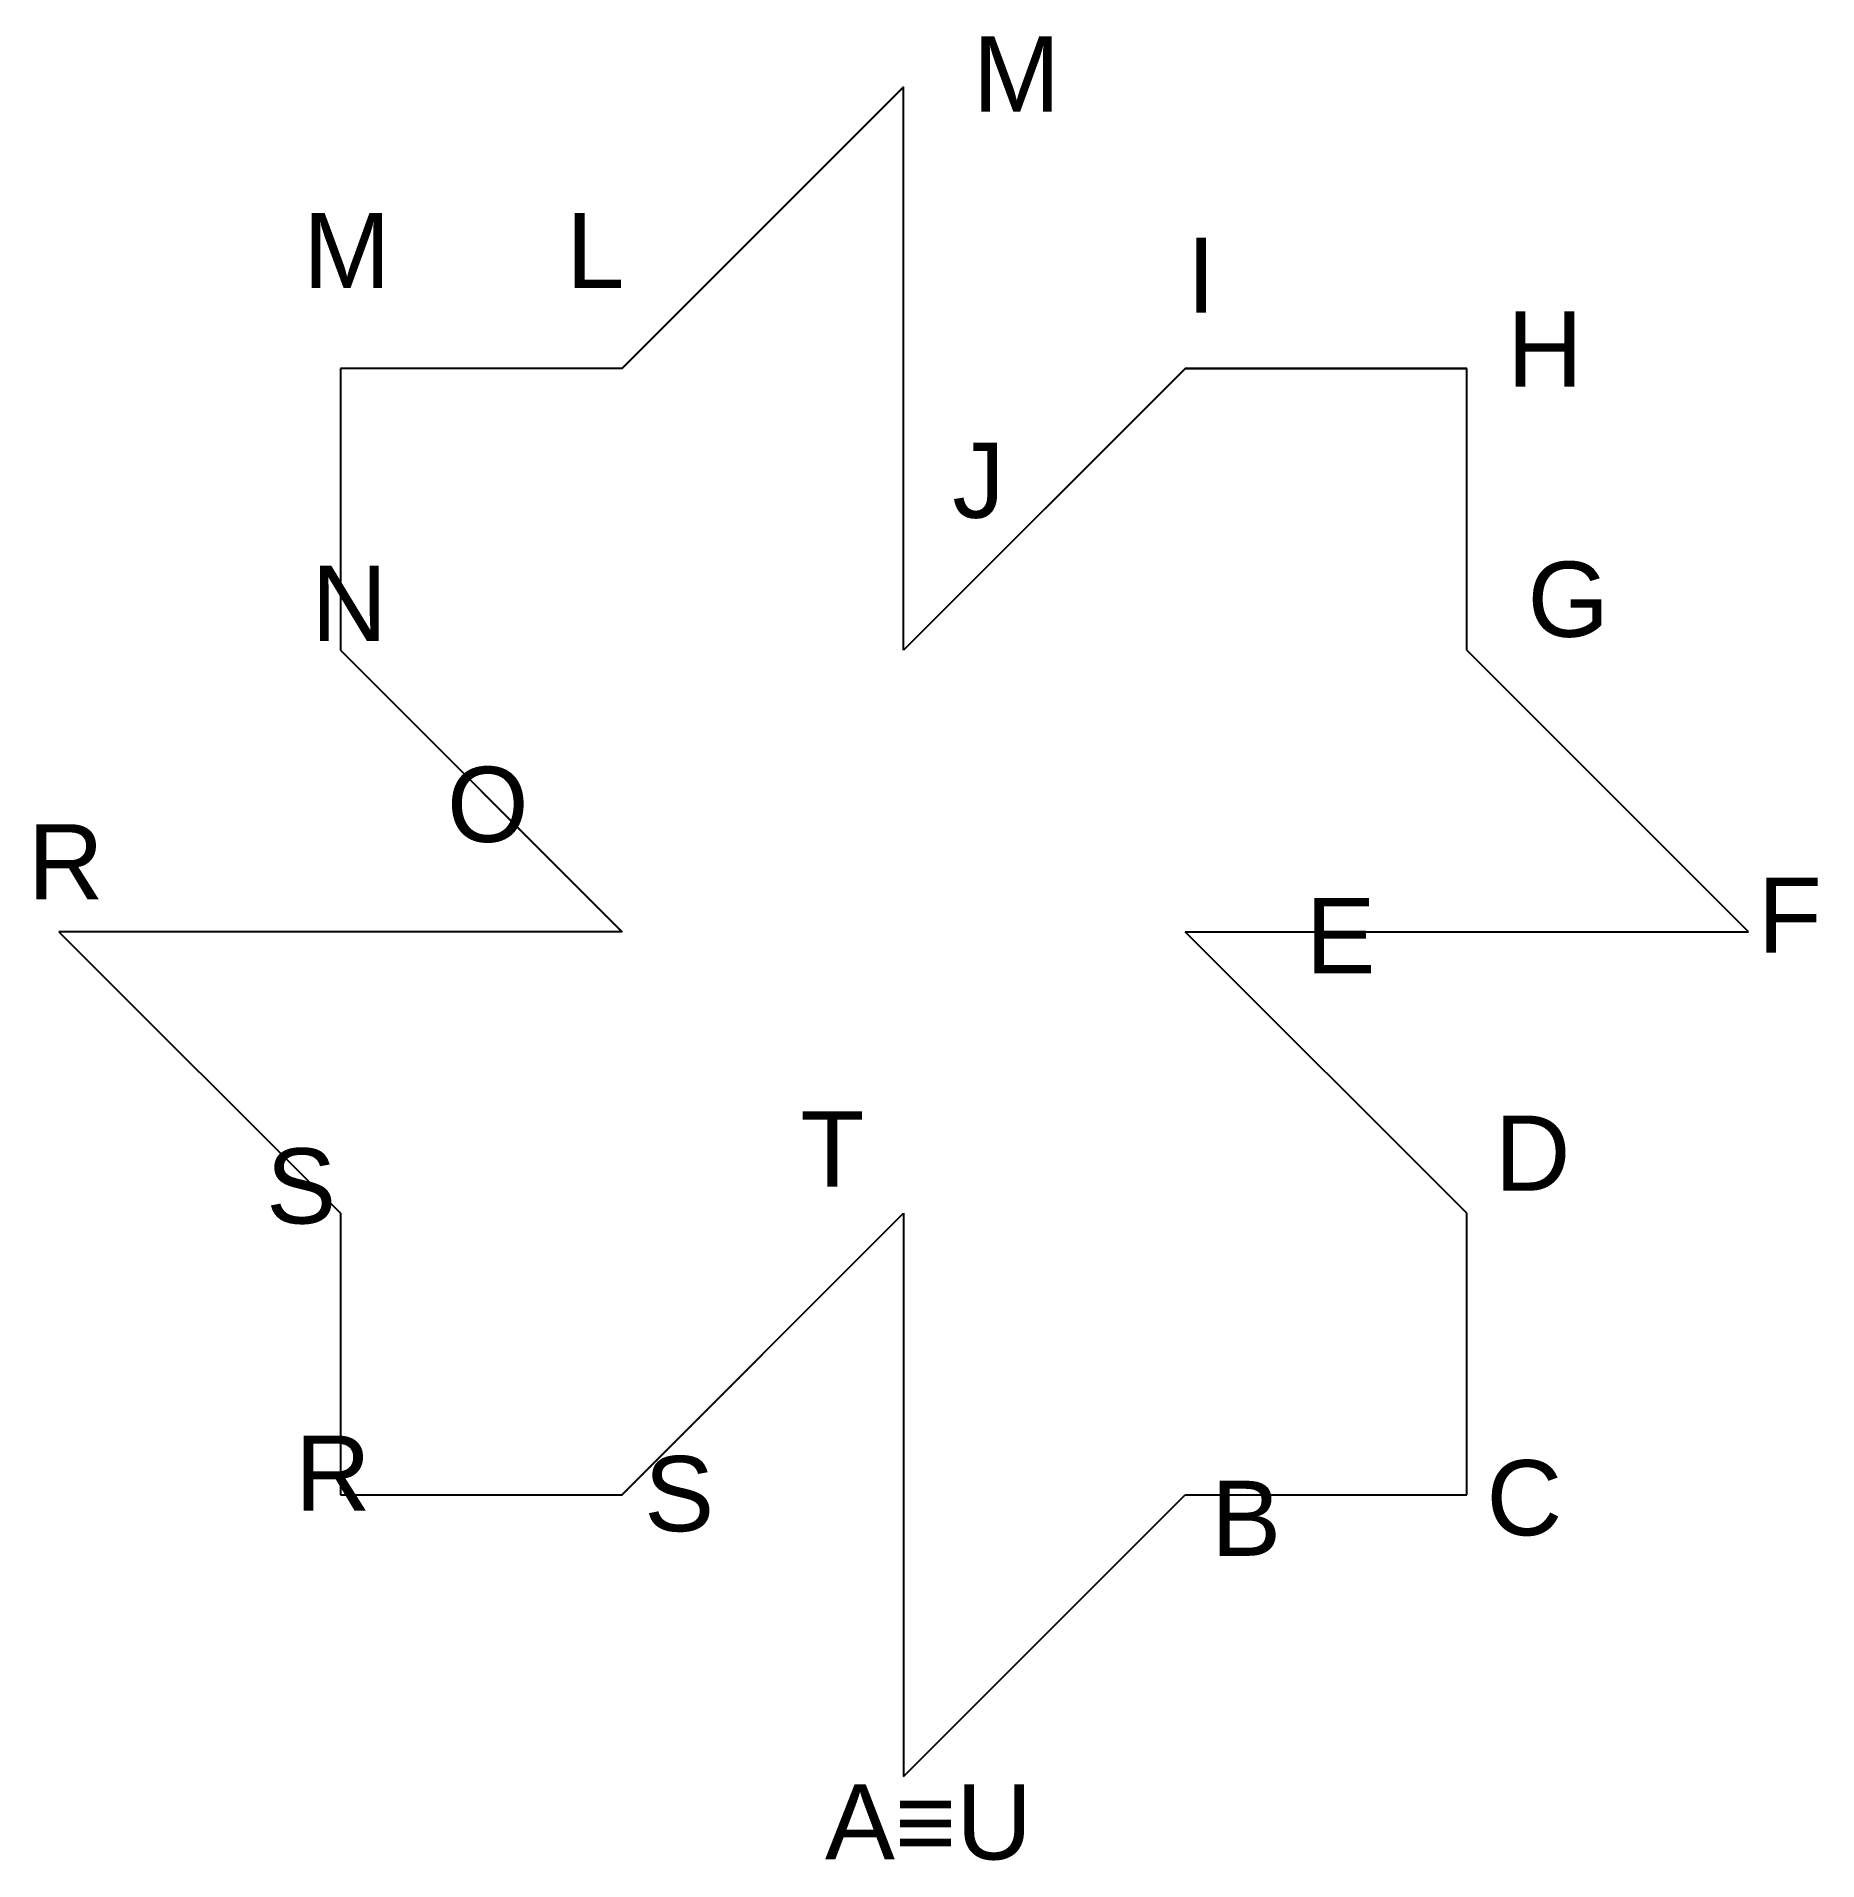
# Model space of a CAD drawing. Header units: millimetres. Extents: x -0.8 to 62.5, y -3 to 61.8.
import ezdxf

# ---------------------------------------------------------------- set-up
doc = ezdxf.new("R2010")
doc.units = ezdxf.units.MM
for name, color, linetype in [('Cartesiane Assolute', 7, 'Continuous'), ('Cartesiane Relative', 2, 'Continuous'), ('Lettere', 6, 'Continuous'), ('Polari 1', 5, 'Continuous')]:
    doc.layers.add(name, color=color, linetype=linetype)
doc.styles.get("Standard").update_dxf_attribs({"font": 'arial.ttf'})

msp = doc.modelspace()

# ---------------------------------------------------------------- linework, layer by layer
at = {"layer": 'Cartesiane Assolute'}
for p, q in [((30, 60), (20, 50)), ((30, 40), (30, 60)), ((20, 50), (10, 50)), ((10, 50), (10, 40)), ((40, 50), (30, 40)), ((50, 50), (40, 50)), ((50, 40), (50, 50)), ((10, 40), (20, 30)), ((60, 30), (50, 40)), ((20, 30), (0, 30)), ((0, 30), (10, 20)), ((50, 20), (40, 30)), ((40, 30), (60, 30)), ((10, 20), (10, 10)), ((20, 10), (30, 20)), ((30, 20), (30, 0)), ((50, 10), (50, 20)), ((10, 10), (20, 10)), ((30, 0), (40, 10)), ((40, 10), (50, 10))]:
    msp.add_line(p, q, dxfattribs=at)
at = {"layer": 'Cartesiane Relative'}
for p, q in [((30, 60), (20, 50)), ((30, 40), (30, 60)), ((20, 50), (10, 50)), ((10, 50), (10, 40)), ((40, 50), (30, 40)), ((50, 50), (40, 50)), ((50, 40), (50, 50)), ((10, 40), (20, 30)), ((60, 30), (50, 40)), ((20, 30), (0, 30)), ((0, 30), (10, 20)), ((50, 20), (40, 30)), ((40, 30), (60, 30)), ((10, 20), (10, 10)), ((20, 10), (30, 20)), ((30, 20), (30, 0)), ((50, 10), (50, 20)), ((10, 10), (20, 10)), ((30, 0), (40, 10)), ((40, 10), (50, 10))]:
    msp.add_line(p, q, dxfattribs=at)
at = {"layer": 'Polari 1'}
for p, q in [((30.003, 59.997), (20.005, 49.998)), ((30.003, 39.997), (30.003, 59.997)), ((20.005, 49.998), (10.005, 49.998)), ((10.005, 49.998), (10.005, 39.998)), ((40.002, 49.995), (30.003, 39.997)), ((50.002, 49.995), (40.002, 49.995)), ((50.002, 39.995), (50.002, 49.995)), ((10.005, 39.998), (20.003, 30)), ((60, 29.997), (50.002, 39.995)), ((20.003, 30), (0.003, 30)), ((0.003, 30), (10.002, 20.002)), ((49.998, 19.998), (40, 29.997)), ((40, 29.997), (60, 29.997)), ((10.002, 20.002), (10.002, 10.002)), ((20.002, 10.002), (30, 20)), ((30, 20), (30, 0)), ((49.998, 9.998), (49.998, 19.998)), ((10.002, 10.002), (20.002, 10.002)), ((30, 0), (39.998, 9.998)), ((39.998, 9.998), (49.998, 9.998))]:
    msp.add_line(p, q, dxfattribs=at)

# ---------------------------------------------------------------- texts
at = {"layer": 'Lettere'}
for s, p in [('M', (32.459, 59.124)), ('M', (8.678, 52.858)), ('L', (18.016, 52.858)), ('I', (40.046, 51.984)), ('H', (51.426, 49.361)), ('J', (31.73, 44.699)), ('N', (8.97, 40.327)), ('G', (52.155, 40.473)), ('O', (13.785, 33.187)), ('R', (-1.097, 31.147)), ('F', (60.326, 29.253)), ('E', (44.277, 28.524)), ('T', (26.332, 20.947)), ('D', (50.988, 20.802)), ('S', (7.365, 19.636)), ('R', (8.386, 9.436)), ('S', (20.788, 8.707)), ('C', (50.696, 8.562)), ('B', (40.921, 7.833)), ('A≡U', (27.207, -2.95))]:
    msp.add_text(s, height=2.67, dxfattribs=at).set_placement(p)

doc.saveas('drawing.dxf')
